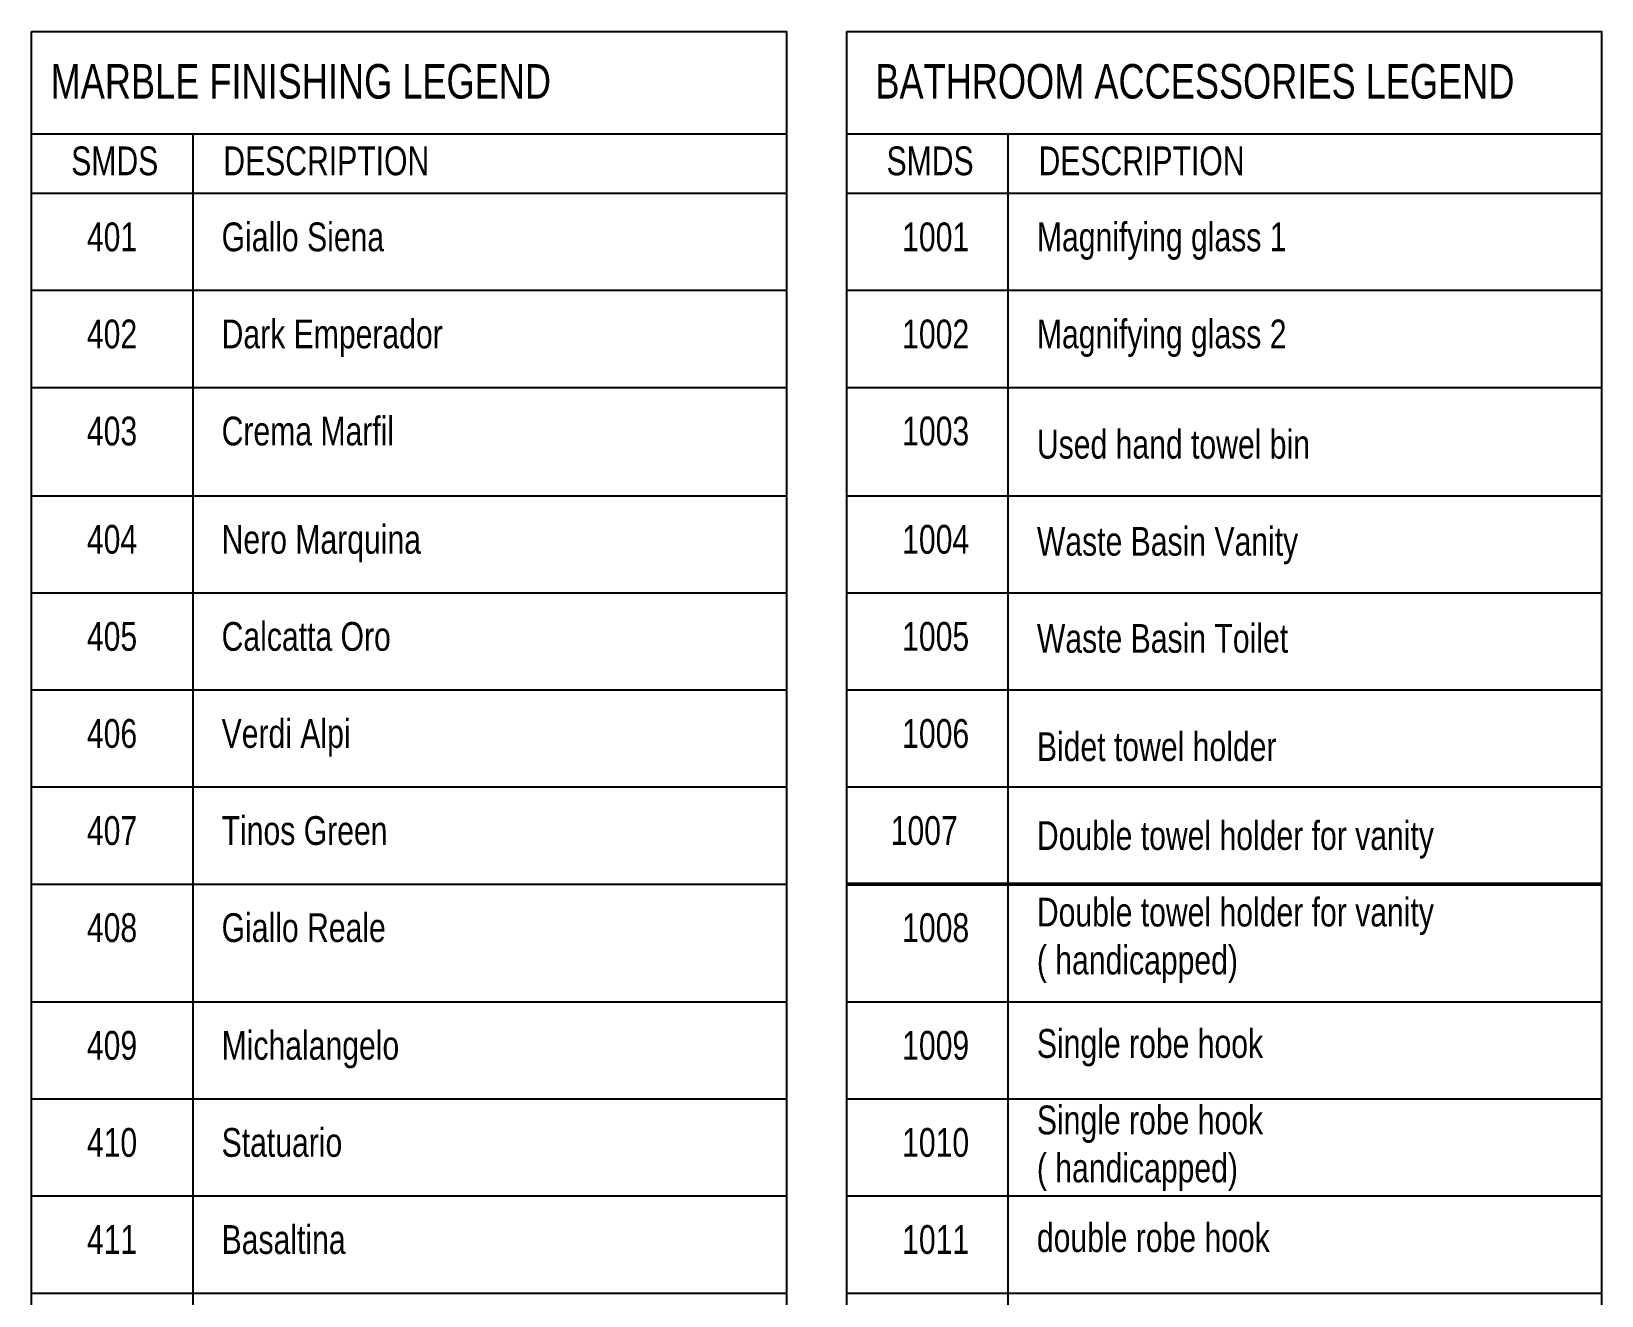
# Model space of a CAD drawing. Header units: inches. Extents: x 258415 to 640093, y 441672 to 945769.
# Drawn here: x 296332 to 299061, y 469686 to 471883 of the extents above; entities that cross this region are included whole.
import ezdxf

# ---------------------------------------------------------------- set-up
doc = ezdxf.new("R2010")
doc.units = ezdxf.units.IN
doc.header["$MEASUREMENT"] = 0
for name, color, linetype in [('CQ SPOT DETAIL DIMENSION', 9, 'Continuous'), ('CQ text label', 3, 'Continuous'), ('CQ-legend tex box', 3, 'Continuous')]:
    doc.layers.add(name, color=color, linetype=linetype)
doc.layers.add('CQ Switches and Outlets', color=1, linetype='Continuous', lineweight=50)
doc.styles.add('DIM 50', font='romans.shx', dxfattribs={"width": 0.75, "height": 100})

# ---------------------------------------------------------------- blocks, each defined once
blk = doc.blocks.new('SMDS')
at = {"layer": 'CQ Switches and Outlets', "color": 2}
blk.add_line((383215.9, 483718.3), (384528, 483718.3), dxfattribs=at)
at = {"layer": 'CQ-legend tex box'}
for p, q in [((381798.9, 485021.9), (383111, 485021.9)), ((382079.2, 485021.9), (382079.2, 481351.8)), ((383215.9, 485021.9), (384528, 485021.9)), ((383496.2, 485021.9), (383496.2, 478623.5)), ((381798.9, 484918.7), (383111, 484918.7)), ((383215.9, 484918.7), (384528, 484918.7)), ((381798.9, 484750), (383111, 484750)), ((383215.9, 484750), (384528, 484750)), ((381798.9, 484581.3), (383111, 484581.3)), ((383215.9, 484581.3), (384528, 484581.3)), ((381798.9, 484393.1), (383111, 484393.1)), ((383215.9, 484393.1), (384528, 484393.1)), ((381798.9, 484224.4), (383111, 484224.4)), ((383215.9, 484224.4), (384528, 484224.4)), ((381798.9, 484055.7), (383111, 484055.7)), ((383215.9, 484055.7), (384528, 484055.7)), ((381798.9, 483887), (383111, 483887)), ((383215.9, 483887), (384528, 483887)), ((381798.9, 483718.3), (383111, 483718.3)), ((381798.9, 483513.6), (383111, 483513.6)), ((383215.9, 483513.6), (384528, 483513.6)), ((381798.9, 483344.9), (383111, 483344.9)), ((383215.9, 483344.9), (384528, 483344.9)), ((381798.9, 483176.2), (383111, 483176.2)), ((383215.9, 483176.2), (384528, 483176.2)), ((381798.9, 483007.5), (383111, 483007.5)), ((383215.9, 483007.5), (384528, 483007.5))]:
    blk.add_line(p, q, dxfattribs=at)
for points in [[(381798.9, 485200), (383111, 485200), (383111, 481349.4), (381798.9, 481351.8)], [(383215.9, 485200), (384527.9, 485200), (384527.9, 478623.5), (383215.9, 478623.5)]]:
    blk.add_lwpolyline(points, close=True, dxfattribs=at)
at = {"layer": 'CQ text label', "ltscale": 1000, "style": 'DIM 50'}
for s, insert, char_height, width, attachment_point in [('{\\fArial|b0|i0|c0|p34;MARBLE FINISHING LEGEND}', (382267.1, 485112.8), 60, 1871.043, 5), ('{\\fArial|b0|i0|c0|p34;BATHROOM ACCESSORIES LEGEND }', (383821.1, 485112.8), 60, 1871.043, 5), ('{\\fArial|b0|i0|c0|p34;SMDS}', (381868.1, 485000), 50, 946.817, 1), ('{\\fArial|b0|i0|c0|p34;DESCRIPTION}', (382132.4, 485000), 50, 946.817, 1), ('{\\fArial|b0|i0|c0|p34;SMDS}', (383285.2, 485000), 50, 946.817, 1), ('{\\fArial|b0|i0|c0|p34;DESCRIPTION}', (383549.4, 485000), 50, 946.817, 1), ('{\\fArial|b0|i0|c0|p34;401}', (381895.3, 484867.9), 50, 946.817, 1), ('{\\fArial|b0|i0|c0|p34;Giallo Siena}', (382129.5, 484867.9), 50, 946.817, 1), ('{\\fArial|b0|i0|c0|p34;1001}', (383312.3, 484867.9), 50, 946.817, 1), ('{\\fArial|b0|i0|c0|p34;Magnifying glass 1}', (383546.5, 484867.9), 50, 946.817, 1), ('{\\fArial|b0|i0|c0|p34;402}', (381895.3, 484699.2), 50, 946.817, 1), ('{\\fArial|b0|i0|c0|p34;Dark Emperador}', (382129.5, 484699.2), 50, 946.817, 1), ('{\\fArial|b0|i0|c0|p34;1002}', (383312.3, 484699.2), 50, 946.817, 1), ('{\\fArial|b0|i0|c0|p34;Magnifying glass 2}', (383546.5, 484699.2), 50, 946.817, 1), ('{\\fArial|b0|i0|c0|p34;403}', (381895.3, 484530.5), 50, 946.817, 1), ('{\\fArial|b0|i0|c0|p34;Crema Marfil}', (382129.5, 484530.5), 50, 946.817, 1), ('{\\fArial|b0|i0|c0|p34;1003}', (383312.3, 484530.5), 50, 946.817, 1), ('{\\fArial|b0|i0|c0|p34;Used hand towel bin}', (383546.5, 484507.6), 50, 946.817, 1), ('{\\fArial|b0|i0|c0|p34;404}', (381895.3, 484342.3), 50, 946.817, 1), ('{\\fArial|b0|i0|c0|p34;Nero Marquina}', (382129.5, 484342.3), 50, 946.817, 1), ('{\\fArial|b0|i0|c0|p34;1004}', (383312.3, 484342.3), 50, 946.817, 1), ('{\\fArial|b0|i0|c0|p34;Waste Basin Vanity}', (383546.5, 484338.9), 50, 946.817, 1), ('{\\fArial|b0|i0|c0|p34;405}', (381895.3, 484173.6), 50, 946.817, 1), ('{\\fArial|b0|i0|c0|p34;Calcatta Oro}', (382129.5, 484173.6), 50, 946.817, 1), ('{\\fArial|b0|i0|c0|p34;1005}', (383312.3, 484173.6), 50, 946.817, 1), ('{\\fArial|b0|i0|c0|p34;Waste Basin Toilet}', (383546.5, 484170.2), 50, 946.817, 1), ('{\\fArial|b0|i0|c0|p34;406}', (381895.3, 484004.9), 50, 946.817, 1), ('{\\fArial|b0|i0|c0|p34;Verdi Alpi}', (382129.5, 484004.9), 50, 946.817, 1), ('{\\fArial|b0|i0|c0|p34;1006}', (383312.3, 484004.9), 50, 946.817, 1), ('{\\fArial|b0|i0|c0|p34;Bidet towel holder}', (383546.5, 483982), 50, 946.817, 1), ('{\\fArial|b0|i0|c0|p34;407}', (381895.3, 483836.2), 50, 946.817, 1), ('{\\fArial|b0|i0|c0|p34;Tinos Green}', (382129.5, 483836.2), 50, 946.817, 1), ('{\\fArial|b0|i0|c0|p34;1007}', (383292.4, 483836.2), 50, 946.817, 1), ('{\\fArial|b0|i0|c0|p34;Double towel holder for vanity}', (383546.5, 483827.5), 50, 946.817, 1), ('{\\fArial|b0|i0|c0|p34;Double towel holder for vanity\\P( handicapped)}', (383546.5, 483694.5), 50, 946.817, 1), ('{\\fArial|b0|i0|c0|p34;408}', (381895.3, 483667.5), 50, 946.817, 1), ('{\\fArial|b0|i0|c0|p34;Giallo Reale}', (382129.5, 483667.5), 50, 946.817, 1), ('{\\fArial|b0|i0|c0|p34;1008}', (383312.3, 483667.5), 50, 946.817, 1), ('{\\fArial|b0|i0|c0|p34;409}', (381895.3, 483462.9), 50, 946.817, 1), ('{\\fArial|b0|i0|c0|p34;Michalangelo}', (382129.5, 483462.9), 50, 946.817, 1), ('{\\fArial|b0|i0|c0|p34;1009}', (383312.3, 483462.9), 50, 946.817, 1), ('{\\fArial|b0|i0|c0|p34;Single robe hook}', (383546.5, 483466.2), 50, 946.817, 1), ('{\\fArial|b0|i0|c0|p34;Single robe hook\\P( handicapped)}', (383546.5, 483333.3), 50, 946.817, 1), ('{\\fArial|b0|i0|c0|p34;410}', (381895.3, 483294.2), 50, 946.817, 1), ('{\\fArial|b0|i0|c0|p34;Statuario}', (382129.5, 483294.2), 50, 946.817, 1), ('{\\fArial|b0|i0|c0|p34;1010}', (383312.2, 483294.2), 50, 946.817, 1), ('{\\fArial|b0|i0|c0|p34;411}', (381895.3, 483125.5), 50, 946.817, 1), ('{\\fArial|b0|i0|c0|p34;Basaltina}', (382129.5, 483125.5), 50, 946.817, 1), ('{\\fArial|b0|i0|c0|p34;1011}', (383312.3, 483125.5), 50, 946.817, 1), ('{\\fArial|b0|i0|c0|p34;double robe hook}', (383546.5, 483128.8), 50, 946.817, 1)]:
    blk.add_mtext(s, dxfattribs=dict(at, insert=insert, char_height=char_height, width=width, attachment_point=attachment_point))

msp = doc.modelspace()

# ---------------------------------------------------------------- block references
at = {"layer": 'CQ SPOT DETAIL DIMENSION'}
msp.add_blockref('SMDS', (-85467.189, -13317.368), dxfattribs=at)

doc.saveas('drawing.dxf')
